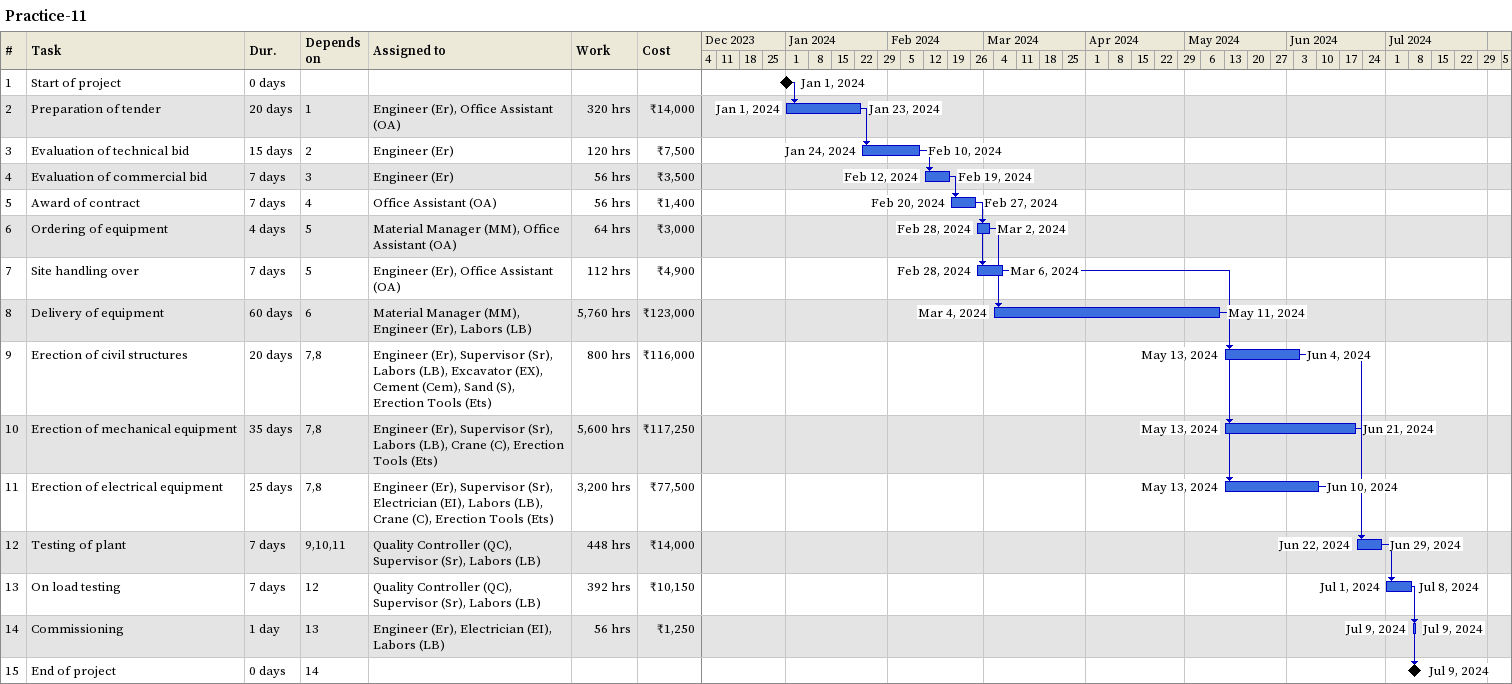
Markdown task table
Practice-11

| ID | Task | Duration | Start | Finish | Predecessors | Resources | Work (h) | Cost (₹) |
|---|---|---|---|---|---|---|---|---|
| 1 | Start of project | 0d | 2024-01-01 | 2024-01-01 |  |  |  |  |
| 2 | Preparation of tender | 20d | 2024-01-01 | 2024-01-23 | 1 | Engineer (Er), Office Assistant (OA) | 320 | 14000 |
| 3 | Evaluation of technical bid | 15d | 2024-01-24 | 2024-02-10 | 2 | Engineer (Er) | 120 | 7500 |
| 4 | Evaluation of commercial bid | 7d | 2024-02-12 | 2024-02-19 | 3 | Engineer (Er) | 56 | 3500 |
| 5 | Award of contract | 7d | 2024-02-20 | 2024-02-27 | 4 | Office Assistant (OA) | 56 | 1400 |
| 6 | Ordering of equipment | 4d | 2024-02-28 | 2024-03-02 | 5 | Material Manager (MM), Office Assistant (OA) | 64 | 3000 |
| 7 | Site handling over | 7d | 2024-02-28 | 2024-03-06 | 5 | Engineer (Er), Office Assistant (OA) | 112 | 4900 |
| 8 | Delivery of equipment | 60d | 2024-03-04 | 2024-05-11 | 6 | Material Manager (MM), Engineer (Er), Labors (LB) | 5760 | 123000 |
| 9 | Erection of civil structures | 20d | 2024-05-13 | 2024-06-04 | 7, 8 | Engineer (Er), Supervisor (Sr), Labors (LB), Excavator (EX), Cement (Cem), Sand (S), Erection Tools (Ets) | 800 | 116000 |
| 10 | Erection of mechanical equipment | 35d | 2024-05-13 | 2024-06-21 | 7, 8 | Engineer (Er), Supervisor (Sr), Labors (LB), Crane (C), Erection Tools (Ets) | 5600 | 117250 |
| 11 | Erection of electrical equipment | 25d | 2024-05-13 | 2024-06-10 | 7, 8 | Engineer (Er), Supervisor (Sr), Electrician (EI), Labors (LB), Crane (C), Erection Tools (Ets) | 3200 | 77500 |
| 12 | Testing of plant | 7d | 2024-06-22 | 2024-06-29 | 9, 10, 11 | Quality Controller (QC), Supervisor (Sr), Labors (LB) | 448 | 14000 |
| 13 | On load testing | 7d | 2024-07-01 | 2024-07-08 | 12 | Quality Controller (QC), Supervisor (Sr), Labors (LB) | 392 | 10150 |
| 14 | Commissioning | 1d | 2024-07-09 | 2024-07-09 | 13 | Engineer (Er), Electrician (EI), Labors (LB) | 56 | 1250 |
| 15 | End of project | 0d | 2024-07-09 | 2024-07-09 | 14 |  |  |  |
